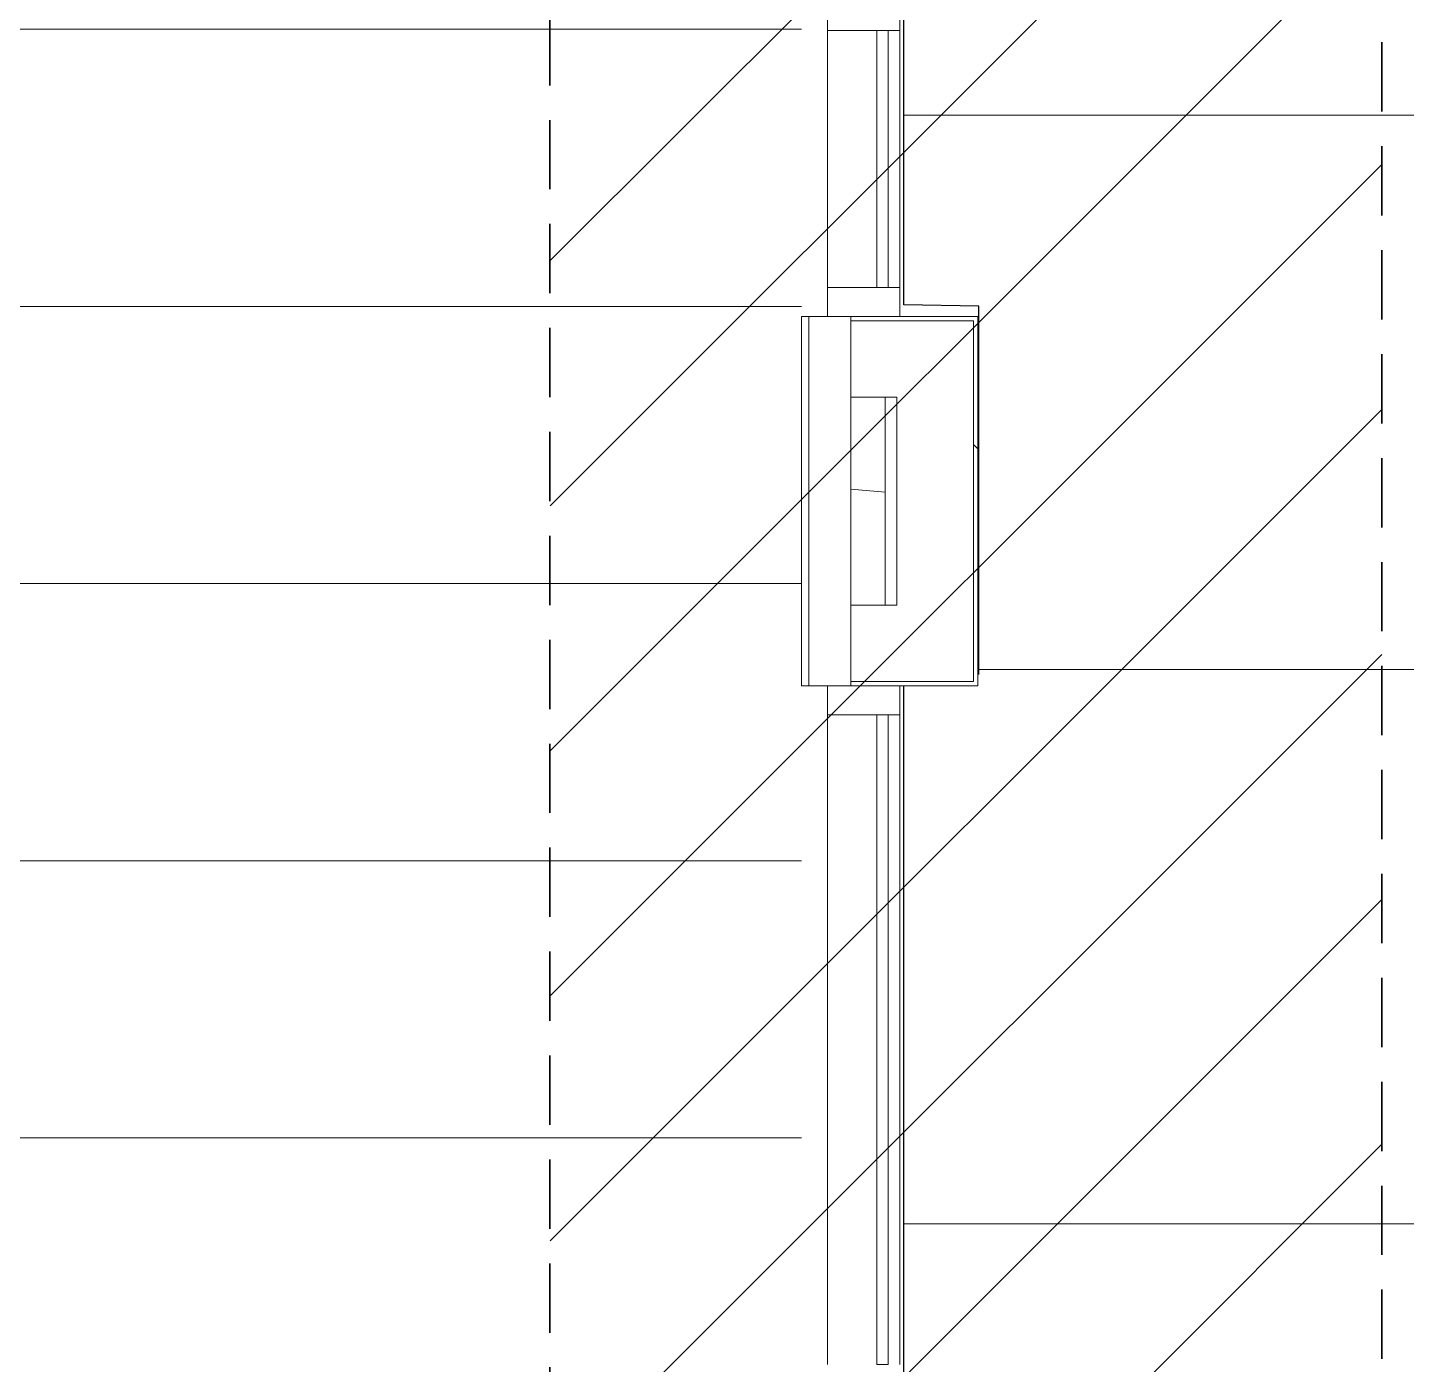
# Model space of a CAD drawing. Header units: inches. Extents: x 3268 to 7018, y 976 to 6708.
# Drawn here: x 5935.6 to 6055, y 2620.4 to 2736.2 of the extents above; entities that cross this region are included whole.
import ezdxf

# ---------------------------------------------------------------- set-up
doc = ezdxf.new("R2010")
doc.units = ezdxf.units.IN
doc.header["$MEASUREMENT"] = 0
doc.linetypes.add('IMPORT-DASHED _2_', pattern=[8.999999999999996, 5.999999999999998, -2.999999999999999])
for name, color, linetype, lineweight in [('A-DETL-GENF', 92, 'Continuous', 9), ('A-GLAZ-CURT', 52, 'Continuous', 9), ('A-GLAZ-CWMG', 51, 'Continuous', 9), ('A-WALL', 113, 'Continuous', 9), ('A-WALL-PATT', 111, 'Continuous', 15), ('C-BLDG', 3, 'Continuous', 25), ('C-ESMT-STBK', 4, 'IMPORT-DASHED _2_', 35), ('L-PVMT-CONC-HATC', 252, 'Continuous', 15), ('site_dwg', 8, 'Continuous', 9)]:
    doc.layers.add(name, color=color, linetype=linetype, lineweight=lineweight)

# ---------------------------------------------------------------- blocks, each defined once
blk = doc.blocks.new('Rectangular Mullion - 2_5_ x 6_ rectangular-4929225-Overall Retail Plan Opt 2')
at = {"layer": 'A-GLAZ-CWMG'}
for p, q in [((-2.49999999999909, 3.250000000000454), (0, 3.250000000000454)), ((-2.49999999999909, -3), (-2.49999999999909, 3.250000000000454)), ((0, 3.250000000000454), (0, -3)), ((0, -3), (-2.49999999999909, -3))]:
    blk.add_line(p, q, dxfattribs=at)
blk = doc.blocks.new('Rectangular Mullion - 2_5_ x 6_ rectangular-4916770-Overall Retail Plan Opt 2')
at = {"layer": 'A-GLAZ-CWMG'}
for p, q in [((-2.49999999999909, 3), (0, 3)), ((-2.49999999999909, -3.250000000000454), (-2.49999999999909, 3)), ((0, 3), (0, -3.250000000000454)), ((0, -3.250000000000454), (-2.49999999999909, -3.250000000000454))]:
    blk.add_line(p, q, dxfattribs=at)
blk = doc.blocks.new('System Panel - GLA-01 - Insulated Glass - Clear-7882914-Overall Retail Plan Opt 2')
at = {"layer": 'A-GLAZ-CURT'}
for p, q in [((28.125, -1.000000000000455), (-28.125, -1.000000000000455)), ((-28.125, -1.000000000000455), (-28.125, -1.999999999999545)), ((28.125, -1.999999999999545), (28.125, -1.000000000000455)), ((-28.125, -1.999999999999545), (28.125, -1.999999999999545))]:
    blk.add_line(p, q, dxfattribs=at)
blk = doc.blocks.new('System Panel - GLA-01 - Insulated Glass - Clear-9995033-Overall Retail Plan Opt 2')
at = {"layer": 'A-GLAZ-CURT'}
for p, q in [((12.375, 1.999999999999545), (-9.875000000000908, 1.999999999999545)), ((-9.875000000000908, 1.999999999999545), (-9.875000000000908, 1.000000000000455)), ((12.375, 1.000000000000455), (12.375, 1.999999999999545)), ((-9.875000000000908, 1.000000000000455), (12.375, 1.000000000000455))]:
    blk.add_line(p, q, dxfattribs=at)
blk = doc.blocks.new('Rectangular Mullion - 2_5_ x 6_ rectangular-7889387-Overall Retail Plan Opt 2')
at = {"layer": 'A-GLAZ-CWMG'}
for p, q in [((-1.250000000000909, 3.250000000000454), (1.250000000000909, 3.250000000000454)), ((-1.250000000000909, -3), (-1.250000000000909, 3.250000000000454)), ((1.250000000000909, 3.250000000000454), (1.250000000000909, -3)), ((1.250000000000909, -3), (-1.250000000000909, -3))]:
    blk.add_line(p, q, dxfattribs=at)
blk = doc.blocks.new('Rectangular Mullion - 2_5_ x 6_ rectangular-7882912-Overall Retail Plan Opt 2')
at = {"layer": 'A-GLAZ-CWMG'}
for p, q in [((6004.876172864579, 2676.648582565586), (6004.876172864579, 2620.398582565575)), ((6011.126172864579, 2676.648582565586), (6011.126172864579, 2620.398582565575))]:
    blk.add_line(p, q, dxfattribs=at)
blk = doc.blocks.new('Rectangular Mullion - 2_5_ x 6_ rectangular-9994828-Overall Retail Plan Opt 2')
at = {"layer": 'A-GLAZ-CWMG'}
for p, q in [((6004.876172864579, 2814.398582565566), (6004.876172864579, 2836.648582565563)), ((6011.126172864579, 2814.398582565566), (6011.126172864579, 2836.648582565563))]:
    blk.add_line(p, q, dxfattribs=at)
blk = doc.blocks.new('site_dwg-12440225-Overall Retail Plan Opt 2')
at = {"layer": 'C-ESMT-STBK'}
h = blk.add_hatch(dxfattribs=at)
h.set_pattern_fill('FP_236', color=43, style=0, pattern_type=2)
h.set_pattern_definition([(41.19300000000002, (24349227.445, 9821790.73), (-9.878962955707756, 11.2874306606842), [])])
h.paths.add_polyline_path([(24340754.41764874, 9814238.256800799), (24341007.28369483, 9818038.207201697), (24340597.61508091, 9818336.289935663), (24339080.54507963, 9818175.041572), (24339041.04656363, 9818170.586227996), (24338991.68861391, 9818164.27902802), (24338951.70183868, 9818158.637384389), (24338912.96937073, 9818152.689061128), (24338874.36010189, 9818146.280125272), (24338835.87236292, 9818139.411975248), (24338797.50579851, 9818132.085986648), (24338766.50818425, 9818125.853604812), (24338766.89231019, 9818124.002092425), (24338807.18576453, 9818132.259389622), (24338846.06993594, 9818139.731584428), (24338885.04424, 9818146.727429258), (24338924.10287013, 9818153.245822722), (24338956.51865115, 9818158.316607647), (24338953.32382087, 9818110.342748318), (24338969.07279708, 9818112.710400388), (24339007.86497075, 9818118.055290567), (24339046.71994471, 9818122.92269113), (24339092.45343486, 9818128.037917001), (24340292.99008468, 9818255.650188034), (24340584.31472673, 9818286.605874758), (24340934.68922023, 9818031.666679043), (24340687.3560084, 9814314.861073798), (24339595.34670922, 9814726.863514047), (24339587.50957331, 9814715.68687136), (24338715.45843181, 9815327.180653278), (24338691.60180446, 9815293.158049863), (24339013.48739237, 9815068.288049085), (24339549.36884944, 9814692.907733086), (24340725.61240819, 9814249.124683892)])
h.paths.add_polyline_path([(24338722.46981283, 9815337.179779818), (24338763.80719084, 9815396.132170605), (24338658.92817304, 9815468.79891386), (24338617.74228099, 9815409.741564125), (24338722.19139668, 9815337.372683933)])
at = {"layer": 'C-BLDG', "color": 213, "flags": 128}
for points in [[(24340789.56913204, 9815291.869663587), (24340790.4189605, 9815304.641421163), (24340791.6854041, 9815323.674333328), (24340785.20804506, 9815324.230611045), (24340793.64029088, 9815450.955713572)], [(24340809.94321332, 9815106.357649274), (24340811.79249604, 9815106.234598624), (24340815.51042038, 9815162.10990756), (24340774.59348834, 9815164.708365543), (24340783.01743504, 9815291.308743628)]]:
    blk.add_lwpolyline(points, dxfattribs=at)
at = {"layer": 'C-ESMT-STBK', "color": 43}
for p, q in [((24341007.27473861, 9818038.206394771), (24340754.40937513, 9814238.266251713)), ((24340741.57058332, 9815129.705644794), (24340764.70188794, 9815477.31186407))]:
    blk.add_line(p, q, dxfattribs=at)
at = {"layer": 'L-PVMT-CONC-HATC', "color": 53}
for p, q in [((24340827.59130365, 9815337.875605386), (24340786.29880207, 9815340.623194654)), ((24340907.40501004, 9815332.564828012), (24340827.59130365, 9815337.875605386)), ((24340824.40421325, 9815289.981530022), (24340789.59760347, 9815292.297550216)), ((24340904.21815322, 9815284.670737106), (24340824.40421325, 9815289.981530022)), ((24340821.21712284, 9815242.087454662), (24340779.92508858, 9815244.835012835)), ((24340901.0312964, 9815236.776646202), (24340821.21712284, 9815242.087454662))]:
    blk.add_line(p, q, dxfattribs=at)

msp = doc.modelspace()

# ---------------------------------------------------------------- hatches: boundary and pattern name
at = {"layer": 'A-DETL-GENF'}
h = msp.add_hatch(dxfattribs=at)
h.set_pattern_fill('FP_272', style=0, pattern_type=2)
h.set_pattern_definition([(0, (0, 0), (0, 24), [])])
h.paths.add_polyline_path([(5982.148376340589, 2515.148582565588), (6002.626172864582, 2515.148582565588), (6002.626172864583, 2863.523582565581), (5287.750343047554, 2863.523582565583), (5287.750343047554, 2618.398582565591), (5333.375343047553, 2618.398582565591), (5333.375343047553, 2543.898582565591), (5287.750343047554, 2543.898582565591), (5287.750343047554, 2515.148582565591), (5940.854376340589, 2515.148582565588)])
at = {"layer": 'A-WALL-PATT', "lineweight": 9}
h = msp.add_hatch(dxfattribs=at)
h.set_pattern_fill('FP_14', color=256, style=0, pattern_type=2)
h.set_pattern_definition([(135, (0, 0), (-32.04961485728027, -32.04961485728027), [])])
h.paths.add_polyline_path([(6017.876172864582, 2679.14858256558), (6017.876172864582, 2711.148582565581), (6006.876172864581, 2711.148582565581), (6006.876172864581, 2710.773582565581), (6017.501172864582, 2710.773582565581), (6017.501172864582, 2679.523582565584), (6006.876172864583, 2679.523582565584), (6006.876172864583, 2679.14858256558), (6017.501172864582, 2679.14858256558)])
h = msp.add_hatch(dxfattribs=at)
h.set_pattern_fill('FP_8', color=256, style=0, pattern_type=2)
h.set_pattern_definition([(49.99999999999999, (0, 0), (110.1714446362807, -9.63891797635685), [11.52, -126.72]), (355, (0, 0), (-21.31237393622492, 115.5371495156537), [9.216000000000001, -101.376]), (100.451, (9.181000000000001, -0.80323), (88.85991867697865, 105.897504039145), [9.79, -107.695]), (46.184, (0, 30.72), (163.9281911283317, -25.42496604507386), [17.28, -190.08]), (96.636, (13.661, 28.601), (143.5628771593347, 149.6257499721681), [14.686, -161.543]), (351.184, (0, 30.72), (143.5647285924248, 149.6237232332607), [13.824, -152.064]), (21, (15.36, 23.04), (91.68507647920484, -61.84256385372748), [11.52, -126.72]), (326, (15.36, 23.04), (37.37329933048201, 111.3835117876708), [9.216000000000001, -101.376]), (71.45100000000001, (23, 17.886), (129.0587647679424, 49.5399005406036), [9.79, -107.695]), (37.50000000000001, (0, 0), (1.867604689172044, 51.13223029288849), [5.069, -95.07799999999999, 5.069, -97.84299999999999, -101.76]), (37.50000000000001, (0, 0), (1.867604689172044, 51.13223029288849), [-203.059, 5.069, -96.691]), (7.499999999999999, (0, 0), (40.40721900969589, 60.58148342441334), [5.069, -53.606, 5.069, -92.774, -38.784]), (7.499999999999999, (0, 0), (40.40721900969589, 60.58148342441334), [-156.518, 5.069, -33.715]), (327.5, (-34.253, 0), (81.99472561414032, -3.464267954682455), [5.069, -33.331, 5.069, -114.739, -158.976]), (327.5, (-34.253, 0), (81.99472561414032, -3.464267954682455), [-158.208, 5.069, -153.907]), (317.5, (-49.613, 0), (89.57702895818312, 15.37635275430508), [5.069, -44.85100000000001, 5.069, -74.49600000000001, -112.896]), (317.5, (-49.613, 0), (89.57702895818312, 15.37635275430508), [-129.485, 5.069, -107.827])])
h.paths.add_polyline_path([(6010.876172864583, 2679.523582565584), (6017.501172864582, 2679.523582565584), (6017.501172864582, 2710.773582565581), (6006.876172864581, 2710.773582565581), (6006.876172864581, 2704.148582565583), (6010.876172864583, 2704.148582565583), (6010.876172864583, 2686.148582565583), (6006.876172864583, 2686.148582565583), (6006.876172864583, 2679.523582565584)])
h = msp.add_hatch(dxfattribs=at)
h.set_pattern_fill('FP_65', color=256, angle=265, style=0, pattern_type=2)
h.set_pattern_definition([(175, (6017.876493827797, 2695.148357604988), (-8.366951303775187, -95.63469101680758), []), (180, (6017.876236389132, 2704.748913054218), (-1.243449787580175e-14, -96), []), (172, (6017.875891794725, 2714.348472308749), (-13.36061769216629, -95.06573459919075), []), (187, (6017.87663055076, 2723.948940602234), (11.69945696689412, -95.28443055756692), []), (176, (6017.876285956352, 2733.548499856766), (-6.696621479436029, -95.76614882494314), []), (185, (6017.876028517689, 2743.149055305995), (8.36695130377519, -95.63469101680757), []), (178, (6017.875683923282, 2752.748614560526), (-3.350351683440087, -95.94151939383319), []), (184, (6017.876335523572, 2762.348086659315), (6.696621479436052, -95.76614882494313), []), (174, (6017.876078084908, 2771.948642108544), (-10.03473247369474, -95.47410195535426), []), (182, (6017.875733490502, 2781.548201363075), (3.350351683440067, -95.9415193938332), [])])
h.paths.add_polyline_path([(6006.876172864583, 2686.148582565583), (6009.876172864583, 2686.148582565583), (6009.876172864583, 2704.148582565583), (6006.876172864583, 2704.148582565583), (6006.876172864583, 2686.405220883642)])

# ---------------------------------------------------------------- linework, layer by layer
at = {"layer": 'A-WALL', "lineweight": 15}
for p, q in [((6002.626172864578, 2711.14858256558), (6002.626172864578, 2679.14858256558)), ((6017.876172864579, 2711.14858256558), (6002.626172864578, 2711.14858256558)), ((6017.876172864579, 2679.14858256558), (6017.876172864579, 2711.14858256558)), ((6002.626172864578, 2679.14858256558), (6017.876172864579, 2679.14858256558))]:
    msp.add_line(p, q, dxfattribs=at)
at = {"layer": 'A-WALL'}
for p, q in [((6003.251172864579, 2679.14858256558), (6003.251172864579, 2711.14858256558)), ((6006.876172864579, 2679.14858256558), (6006.876172864578, 2711.14858256558)), ((6017.501172864579, 2710.77358256558), (6006.876172864578, 2710.77358256558)), ((6017.501172864579, 2679.523582565582), (6017.501172864579, 2710.77358256558)), ((6010.876172864578, 2704.148582565581), (6006.876172864578, 2704.148582565581)), ((6009.876172864579, 2686.148582565581), (6009.876172864579, 2704.148582565581)), ((6010.876172864578, 2686.148582565581), (6010.876172864578, 2704.148582565581)), ((6006.876172864579, 2686.148582565581), (6010.876172864578, 2686.148582565581)), ((6006.876172864579, 2679.523582565582), (6017.501172864579, 2679.523582565582))]:
    msp.add_line(p, q, dxfattribs=at)

# ---------------------------------------------------------------- block references
at = {"layer": 'A-GLAZ-CURT'}
for name, p, rotation in [('System Panel - GLA-01 - Insulated Glass - Clear-9995033-Overall Retail Plan Opt 2', (6008.126172864579, 2726.023582565568), 269.9999999999999), ('System Panel - GLA-01 - Insulated Glass - Clear-7882914-Overall Retail Plan Opt 2', (6008.126172864579, 2648.52358256558), 90.00000000000006)]:
    msp.add_blockref(name, p, dxfattribs=dict(at, rotation=rotation))
at = {"layer": 'A-GLAZ-CWMG', "extrusion": (0, 0, -1)}
for name, p, rotation in [('Rectangular Mullion - 2_5_ x 6_ rectangular-7889387-Overall Retail Plan Opt 2', (-6008.126172864579, 2737.148582565569), 270.0000000000001), ('Rectangular Mullion - 2_5_ x 6_ rectangular-4929225-Overall Retail Plan Opt 2', (-6008.126172864579, 2711.148582565569), 270.0000000000001), ('Rectangular Mullion - 2_5_ x 6_ rectangular-4916770-Overall Retail Plan Opt 2', (-6008.126172864579, 2679.148582565586), 89.99999999999994)]:
    msp.add_blockref(name, p, dxfattribs=dict(at, rotation=rotation))
at = {"layer": 'A-GLAZ-CWMG'}
for name, p in [('Rectangular Mullion - 2_5_ x 6_ rectangular-9994828-Overall Retail Plan Opt 2', (0, -100.7499999999936)), ('Rectangular Mullion - 2_5_ x 6_ rectangular-7882912-Overall Retail Plan Opt 2', (0, 0))]:
    msp.add_blockref(name, p, dxfattribs=at)
at = {"layer": 'site_dwg', "color": 53, "lineweight": 15, "rotation": 3.810000000000009}
msp.add_blockref('site_dwg-12440225-Overall Retail Plan Opt 2', (-23628768.691637, -11408316.78144797), dxfattribs=at)

doc.saveas('drawing.dxf')
